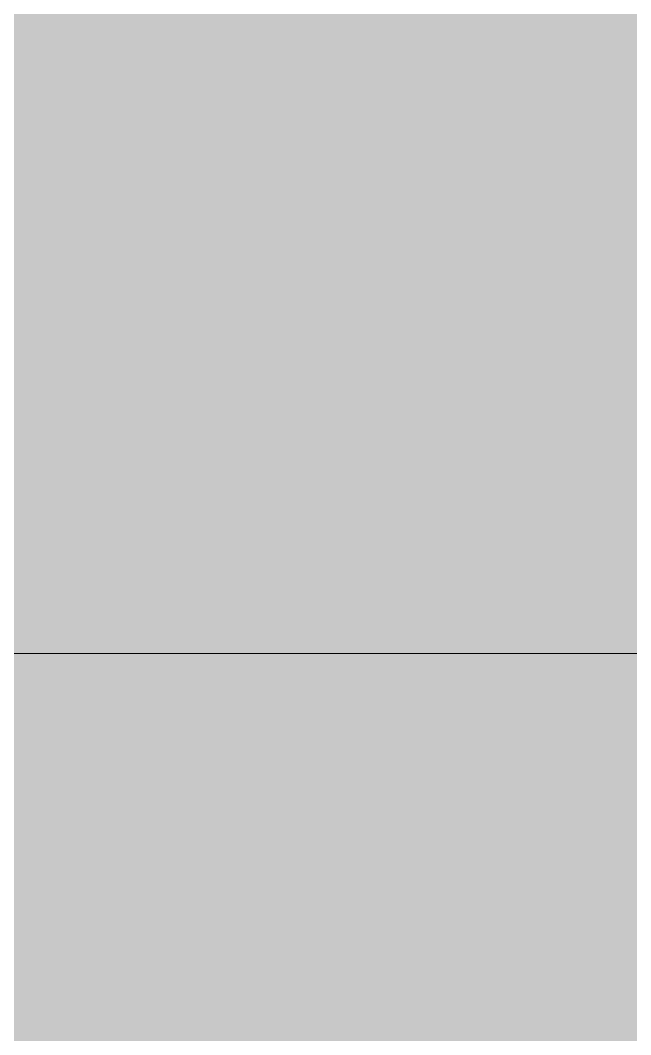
# Model space of a CAD drawing. Header units: inches. Extents: x 20139 to 37433, y -23296 to -20170.
# Drawn here: x 31334.375 to 31335.075, y -22545.49 to -22544.327 of the extents above; entities that cross this region are included whole.
import ezdxf

# ---------------------------------------------------------------- set-up
doc = ezdxf.new("R2010")
doc.units = ezdxf.units.IN
doc.header["$MEASUREMENT"] = 0
doc.layers.add('A-GLAZ-CWMG', color=51, linetype='Continuous', lineweight=9)
doc.layers.add('I-WALL', color=2, linetype='Continuous', lineweight=9)

# ---------------------------------------------------------------- blocks, each defined once
blk = doc.blocks.new('Rectangular Mullion - Rectangular Mullion 1-V110-Level 1')
at = {"layer": 'A-GLAZ-CWMG'}
h = blk.add_hatch(color=256, dxfattribs=at)
h.paths.add_polyline_path([(22070.2652, -22545.0528), (22075.4072, -22545.0528), (22075.4072, -22544.3028), (22069.8732, -22544.3028), (22069.8732, -22545.0528)], flags=0)
h.paths.add_polyline_path([(22096.8277, -22545.0528), (22096.8277, -22544.3028), (22075.6402, -22544.3028), (22075.6402, -22545.0528), (22078.4948, -22545.0528)], flags=0)
h.paths.add_polyline_path([(22069.8732, -22543.3028), (22075.4072, -22543.3028), (22075.4072, -22541.0528), (22070.2652, -22541.0528), (22070.2652, -22542.9278), (22069.8732, -22542.9278)], flags=0)
h.paths.add_polyline_path([(22096.8277, -22543.3028), (22096.8277, -22541.0528), (22075.6402, -22541.0528), (22075.6402, -22543.3028), (22078.4948, -22543.3028)], flags=0)
blk.add_line((22075.6402, -22545.0528), (22096.8277, -22545.0528), dxfattribs=at)

msp = doc.modelspace()

# ---------------------------------------------------------------- hatches: boundary and pattern name
at = {"layer": 'I-WALL'}
h = msp.add_hatch(color=256, dxfattribs=at)
h.paths.add_polyline_path([(31393.47419, -22545.55281), (31426.97419, -22545.55281), (31426.97419, -22545.05281), (31334.09919, -22545.05281), (31334.09919, -22545.55281), (31392.47419, -22545.55281)], flags=0)
h.paths.add_polyline_path([(31393.47419, -22541.05281), (31426.97419, -22541.05281), (31426.97419, -22540.55281), (31334.09919, -22540.55281), (31334.09919, -22541.05281), (31392.47419, -22541.05281)], flags=0)

# ---------------------------------------------------------------- block references
at = {"layer": 'A-GLAZ-CWMG'}
msp.add_blockref('Rectangular Mullion - Rectangular Mullion 1-V110-Level 1', (9258.45897, 0), dxfattribs=at)

doc.saveas('drawing.dxf')
